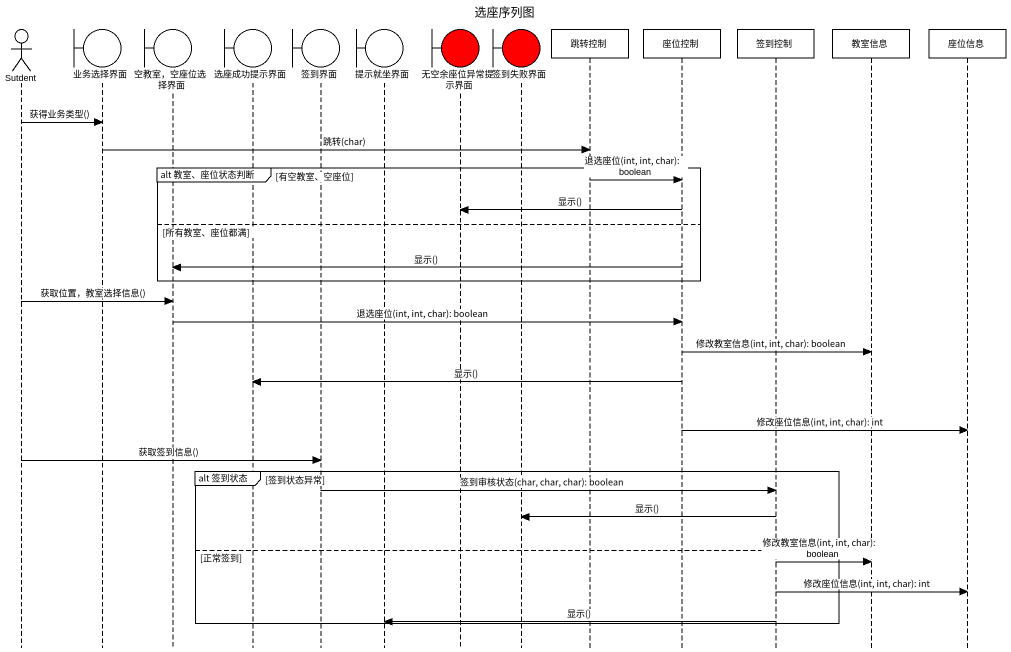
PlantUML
@startuml
title 选座序列图
hide footbox
actor Sutdent
boundary 业务选择界面
boundary "空教室，空座位选择界面" as 空教室_空座位选择界面
boundary 选座成功提示界面
boundary 签到界面
boundary 提示就坐界面
boundary 无空余座位异常提示界面 #FF0000
boundary 签到失败界面 #FF0000
participant 跳转控制
participant 座位控制
participant 签到控制
participant 教室信息
participant 座位信息

Sutdent -> 业务选择界面 : 获得业务类型()
业务选择界面 -> 跳转控制 : 跳转(char)
group alt 教室、座位状态判断 [有空教室、空座位]
  跳转控制 -> 座位控制 : 退选座位(int, int, char): boolean
  座位控制 -> 无空余座位异常提示界面 : 显示()
else 所有教室、座位都满
  座位控制 -> 空教室_空座位选择界面 : 显示()
end
Sutdent -> 空教室_空座位选择界面 : 获取位置，教室选择信息()
空教室_空座位选择界面 -> 座位控制 : 退选座位(int, int, char): boolean
座位控制 -> 教室信息 : 修改教室信息(int, int, char): boolean
座位控制 -> 选座成功提示界面 : 显示()
座位控制 -> 座位信息 : 修改座位信息(int, int, char): int
Sutdent -> 签到界面 : 获取签到信息()
group alt 签到状态 [签到状态异常]
  签到界面 -> 签到控制 : 签到审核状态(char, char, char): boolean
  签到控制 -> 签到失败界面 : 显示()
else 正常签到
  签到控制 -> 教室信息 : 修改教室信息(int, int, char): boolean
  签到控制 -> 座位信息 : 修改座位信息(int, int, char): int
  签到控制 -> 提示就坐界面 : 显示()
end
@enduml
